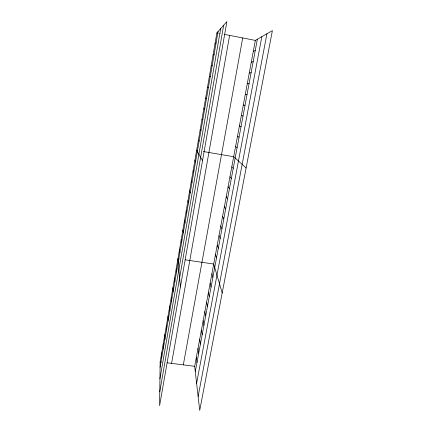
<?xml version="1.0" encoding="UTF-8"?>
<svg xmlns="http://www.w3.org/2000/svg" width="432" height="432" viewBox="0 0 432 432"><rect width="100%" height="100%" fill="white"/><g stroke="black" fill="none" stroke-linecap="round" stroke-linejoin="round"><path stroke-width="0.32" stroke-dasharray="2.16 1.62" d="M218.792 33.275L221.346 33.777"/><path stroke-width="0.65" d="M163.264 348.705L163.269 343.748M161.66 357.982L161.698 352.863M160.137 361.913L159.602 405.643L226.892 21.6L216.875 32.902L160.137 361.913L161.411 362.075M160.072 367.195L218.057 31.563M159.926 378.788L220.687 28.598M159.77 391.813L223.673 25.223M171.585 363.371L229.63 35.397M183.325 364.867L242.708 37.951M194.67 366.314L255.334 40.414L272.398 30.613L199.714 410.4L194.67 366.314L167.135 362.804M195.275 371.639L257.359 39.253M196.614 383.341L261.841 36.677M198.121 396.468L266.933 33.75M214.963 43.988L216.103 42.903M213.062 54.994L214.159 54.151M211.183 65.912L212.231 65.313M253.292 51.386L255.263 50.468M209.309 76.75L210.314 76.388M251.267 62.278L253.184 61.598M249.253 73.084L251.122 72.646M207.457 87.507L208.418 87.377M247.255 83.813L249.075 83.608M245.273 94.462L247.045 94.484M205.616 98.177L206.534 98.285M243.308 105.03L245.025 105.284M179.248 258.93L177.93 258.736L180.398 286.934M185.182 259.816L213.705 264.049L222.199 292.907M197.845 150.59L196.614 150.379L202.538 160.58M203.386 151.535L233.685 156.713L246.116 167.945M216.875 32.902L218.149 33.151M224.537 34.398L255.334 40.414M241.353 115.517L243.027 115.997M203.791 108.778L204.66 109.112M239.414 125.933L241.04 126.63M237.492 136.269L239.069 137.182M201.976 119.291L202.808 119.853M235.58 146.529L237.114 147.658M200.173 129.73L200.961 130.513M231.806 166.828L233.242 168.377M229.932 176.866L231.331 178.621M198.391 140.092L199.136 141.097M228.08 186.829L229.43 188.789M226.238 196.727L227.545 198.882M224.408 206.55L225.671 208.899M222.593 216.302L223.814 218.846M194.854 160.591L195.518 162.022M220.79 225.99L221.972 228.722M219.002 235.607L220.142 238.529M193.104 170.726L193.73 172.363M217.22 245.155L218.322 248.26M215.46 254.637L216.518 257.92M191.371 180.792L191.959 182.633M189.648 190.782L190.199 192.829M211.912 273.683L212.895 277.328M210.13 283.241L211.075 287.069M187.936 200.696L188.449 202.943M208.364 292.734L209.266 296.741M206.609 302.162L207.473 306.342M186.241 210.546L186.716 212.987M204.865 311.521L205.691 315.873M203.137 320.814L203.926 325.334M184.55 220.32L184.993 222.955M201.42 330.043L202.171 334.73M199.714 339.206L200.432 344.056M182.882 230.029L183.281 232.853M198.018 348.305L198.698 353.317M196.339 357.34L196.981 362.513M181.219 239.663L181.586 242.681M179.566 249.237L179.896 252.434M176.251 268.456L176.515 272.025M174.587 278.105L174.814 281.858M172.935 287.685L173.129 291.616M171.293 297.194L171.455 301.304M169.668 306.639L169.792 310.927M168.048 316.019L168.145 320.474M166.444 325.328L166.504 329.951M164.851 334.573L164.878 339.363"/></g></svg>
